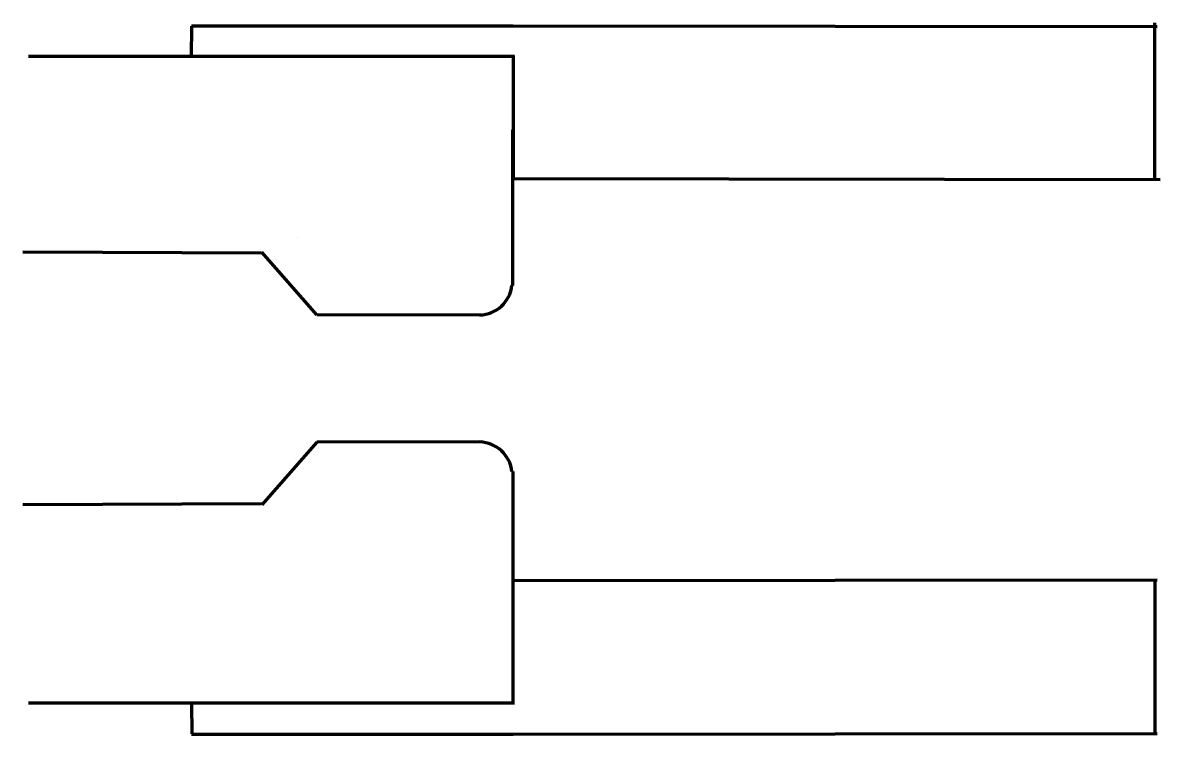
# Model space of a CAD drawing. Header units: millimetres. Extents: x -153 to 202, y -110 to 111.
import ezdxf

# ---------------------------------------------------------------- set-up
doc = ezdxf.new("R2010")
doc.units = ezdxf.units.MM
doc.linetypes.add('DASHEDX2', pattern=[38.1, 25.4, -12.7])
for name, color, linetype, lineweight in [('femaleContact', 7, 'CONTINUOUS', 158), ('nozzleCylinder', 7, 'CONTINUOUS', 100), ('nozzleFunnel', 7, 'CONTINUOUS', 100), ('ParameterLines', 8, 'DASHEDX2', 20), ('parameters', 7, 'CONTINUOUS', 0)]:
    doc.layers.add(name, color=color, linetype=linetype, lineweight=lineweight)

msp = doc.modelspace()

# ---------------------------------------------------------------- linework, layer by layer
at = {"layer": 'femaleContact'}
for p, q in [((0.61, 100.71), (-150.76, 100.71)), ((0, 29.43), (0, 77.93)), ((-78.25, 39.46), (-152.59, 39.8)), ((-61.04, 20.27), (-78.13, 39.8)), ((-9.75, 20.21), (-61.04, 20.27)), ((-61.04, -19.37), (-78.13, -38.9)), ((-9.75, -19.31), (-61.04, -19.37)), ((0, -28.53), (0, -80.64)), ((-78.25, -38.56), (-152.59, -38.9)), ((0.61, -100.71), (-150.76, -100.71))]:
    msp.add_line(p, q, dxfattribs=at)
for centre, start, end in [((-10.62, 30.63), 272.0113, 353.8812), ((-10.62, -29.73), 6.1188, 87.9887)]:
    msp.add_arc(centre, 10.43, start, end, dxfattribs=at)
at = {"layer": 'nozzleCylinder'}
for p, q in [((-100.02, 110.35), (0, 110.31)), ((-100, 100.63), (-99.97, 110.21)), ((0.2, 110.31), (200.68, 110.15)), ((100.2, 110.31), (100.2, 110.31)), ((0.2, 101), (0.2, 63)), ((201.68, 62.37), (0.2, 62.6)), ((200.68, -62.37), (0.2, -62.6)), ((0.2, -101), (0.2, -63)), ((-100, -100.63), (-99.97, -110.21)), ((-100.02, -110.35), (0, -110.31)), ((0.2, -110.31), (200.68, -110.15)), ((100.2, -110.31), (100.2, -110.31))]:
    msp.add_line(p, q, dxfattribs=at)
at = {"layer": 'nozzleFunnel'}
for p, q in [((199.97, 110.35), (200.13, 110.35)), ((200.26, -93.76), (200.26, -93.76))]:
    msp.add_line(p, q, dxfattribs=at)
at = {"layer": 'ParameterLines'}
msp.add_line((-66.89, 44.43), (-66.89, 44.43), dxfattribs=at)
at = {"layer": 'parameters', "color": 7, "linetype": 'CONTINUOUS', "lineweight": 70}
for p, q in [((200.02, 62.62), (200.02, 111.27)), ((200.02, -62.62), (200.02, -110.37))]:
    msp.add_line(p, q, dxfattribs=at)
at = {"layer": 'parameters'}
msp.add_point((200.02, 110.82), dxfattribs=at)

doc.saveas('drawing.dxf')
